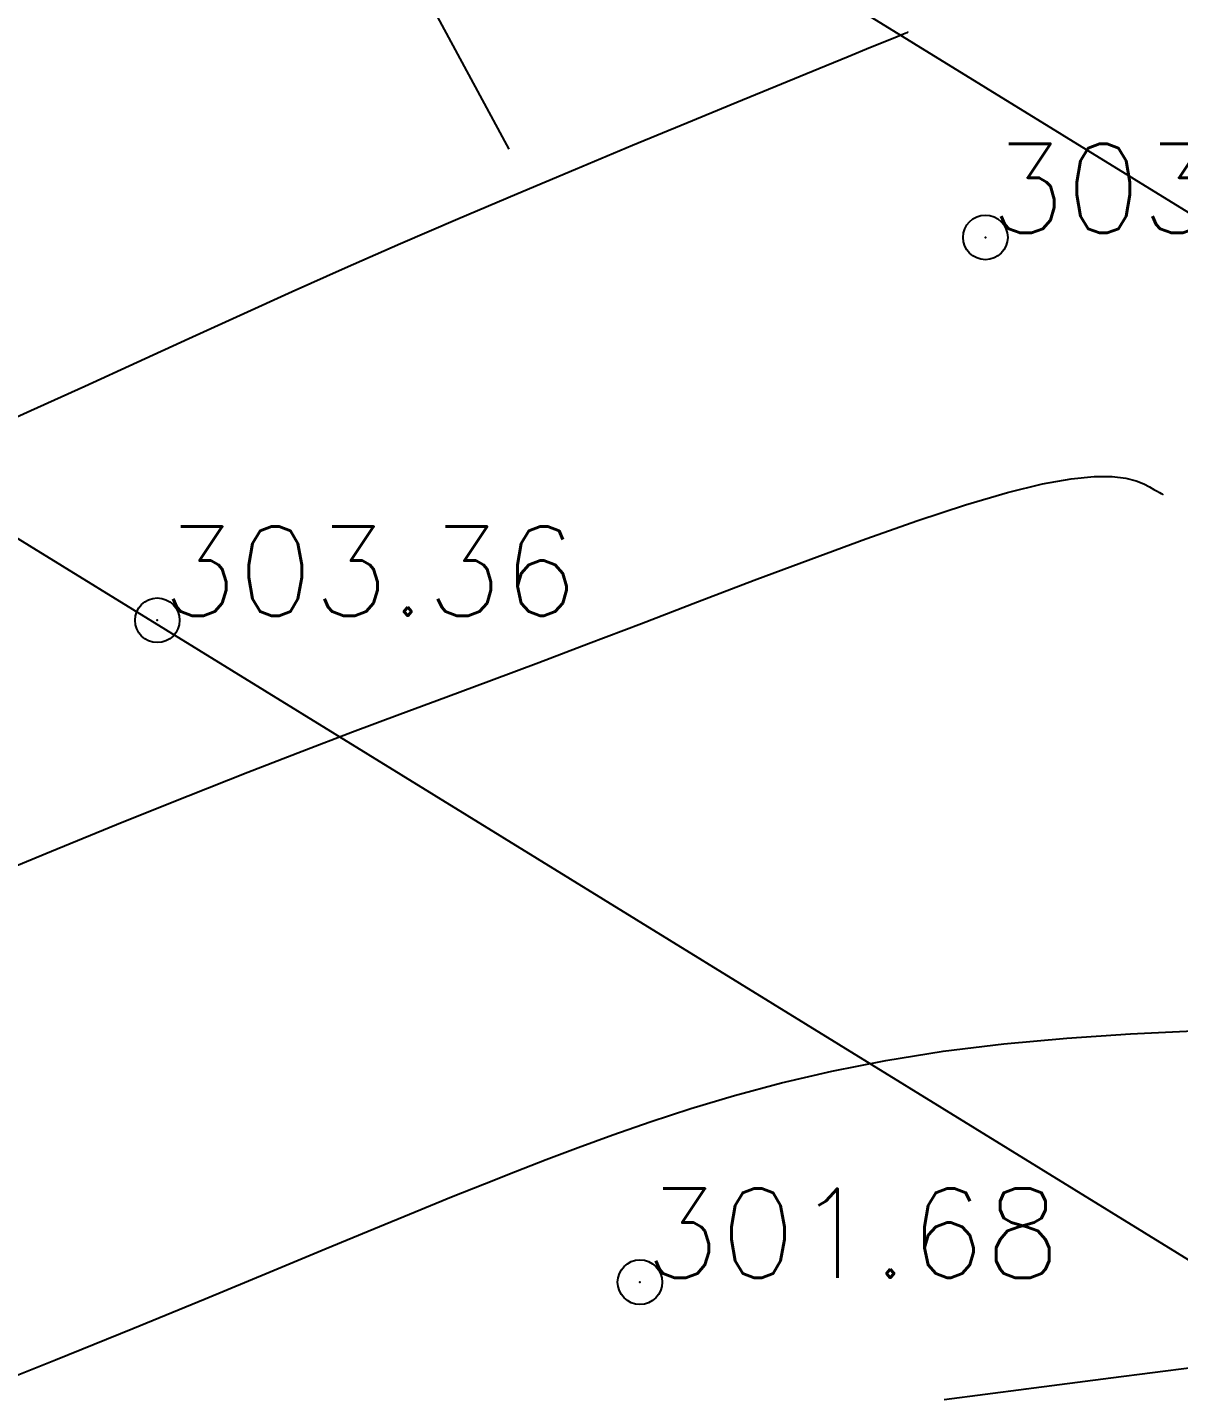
# Model space of a CAD drawing. Header units: millimetres. Extents: x 524954 to 526204, y 9523489 to 9524010.
# Drawn here: x 526085.4 to 526098.31, y 9523830.24 to 9523845.61 of the extents above; entities that cross this region are included whole.
import ezdxf

# ---------------------------------------------------------------- set-up
doc = ezdxf.new("R2010")
doc.units = ezdxf.units.MM
doc.header["$PDMODE"] = 32
doc.header["$PDSIZE"] = 0.5
for name, color, linetype in [('CN_01_00', 3, 'Continuous'), ('CN_02_00', 4, 'Continuous'), ('Route - Route de la corniche de Brazzaville - Tabulations', 7, 'Continuous'), ('Talus', 2, 'Continuous'), ('TopoAlt', 3, 'Continuous'), ('TOPOJIS', 7, 'Continuous')]:
    doc.layers.add(name, color=color, linetype=linetype)
doc.styles.add('Simplex 1.0', font='Simplex.shx', dxfattribs={"width": 0.99, "height": 1})

# ---------------------------------------------------------------- blocks, each defined once
blk = doc.blocks.new('TCPOINT M')
at = {"color": 0}
blk.add_point((0, 0), dxfattribs=at)
at = {"layer": 'TopoAlt', "style": 'Simplex 1.0', "width": 0.99}
blk.add_attdef('ALT', (0.15, 0.15), '', height=1, dxfattribs=at)

msp = doc.modelspace()

# ---------------------------------------------------------------- linework, layer by layer
at = {"layer": 'CN_01_00', "flags": 128}
for points, elevation in [([(526084.843, 9523836.032), (526085.669, 9523836.372), (526086.463, 9523836.695), (526087.203, 9523836.992), (526087.873, 9523837.257), (526088.481, 9523837.493), (526089.044, 9523837.708), (526089.575, 9523837.908), (526090.091, 9523838.1), (526090.605, 9523838.291), (526091.133, 9523838.488), (526091.691, 9523838.699), (526092.287, 9523838.926), (526092.912, 9523839.166), (526093.55, 9523839.409), (526094.185, 9523839.647), (526094.802, 9523839.873), (526095.386, 9523840.078), (526095.92, 9523840.255), (526096.39, 9523840.394), (526096.783, 9523840.49), (526097.104, 9523840.548), (526097.361, 9523840.574), (526097.563, 9523840.574), (526097.718, 9523840.556), (526097.834, 9523840.526), (526097.92, 9523840.491), (526097.984, 9523840.457), (526098.032, 9523840.429), (526098.069, 9523840.408), (526098.095, 9523840.393), (526098.113, 9523840.383), (526098.123, 9523840.377), (526098.129, 9523840.374), (526098.131, 9523840.373), (526098.131, 9523840.373)], 303), ([(526095.679, 9523830.222), (526096.601, 9523830.343), (526097.547, 9523830.464), (526098.484, 9523830.584)], 301)]:
    msp.add_lwpolyline(points, dxfattribs=dict(at, elevation=elevation))
at = {"layer": 'CN_02_00', "flags": 128}
for points, elevation in [([(526095.276, 9523845.556), (526095.274, 9523845.555), (526095.26, 9523845.549), (526095.223, 9523845.534), (526095.151, 9523845.505), (526095.032, 9523845.456), (526094.853, 9523845.383), (526094.605, 9523845.281), (526094.274, 9523845.146), (526093.854, 9523844.974), (526093.356, 9523844.769), (526092.794, 9523844.537), (526092.185, 9523844.285), (526091.544, 9523844.017), (526090.886, 9523843.74), (526090.227, 9523843.459), (526089.582, 9523843.181), (526088.964, 9523842.909), (526088.367, 9523842.643), (526087.784, 9523842.38), (526087.208, 9523842.117), (526086.63, 9523841.853), (526086.043, 9523841.584), (526085.439, 9523841.309), (526084.809, 9523841.025)], 304), ([(526084.815, 9523830.307), (526085.714, 9523830.666), (526086.581, 9523831.019), (526087.392, 9523831.352), (526088.121, 9523831.654), (526088.749, 9523831.914), (526089.285, 9523832.137), (526089.748, 9523832.327), (526090.155, 9523832.494), (526090.524, 9523832.642), (526090.872, 9523832.779), (526091.217, 9523832.912), (526091.575, 9523833.047), (526091.963, 9523833.189), (526092.384, 9523833.336), (526092.839, 9523833.485), (526093.329, 9523833.631), (526093.855, 9523833.773), (526094.42, 9523833.905), (526095.024, 9523834.024), (526095.667, 9523834.127), (526096.35, 9523834.21), (526097.056, 9523834.275), (526097.771, 9523834.323), (526098.475, 9523834.356)], 302)]:
    msp.add_lwpolyline(points, dxfattribs=dict(at, elevation=elevation))
at = {"layer": 'Route - Route de la corniche de Brazzaville - Tabulations'}
for p, q in [((526058.656, 9523868.041), (526109.734, 9523836.56)), ((526053.409, 9523859.528), (526104.487, 9523828.047))]:
    msp.add_line(p, q, dxfattribs=at)
at = {"layer": 'Talus'}
msp.add_line((526086.053, 9523853.048), (526090.797, 9523844.245), dxfattribs=at)
msp.add_line((526086.053, 9523853.048), (526090.797, 9523844.245), dxfattribs=at)

# ---------------------------------------------------------------- block references
at = {"layer": 'TOPOJIS'}
ref = msp.add_blockref('TCPOINT M', (526096.142, 9523843.254, 303.46), dxfattribs=at)
ref.add_attrib('ALT', '303.46', (526096.192, 9523843.304, 303.46), dxfattribs={"layer": 'TopoAlt', "height": 1, "style": 'Simplex 1.0', "width": 0.99})
ref = msp.add_blockref('TCPOINT M', (526086.856, 9523838.961, 303.36), dxfattribs=at)
ref.add_attrib('ALT', '303.36', (526086.906, 9523839.011, 303.36), dxfattribs={"layer": 'TopoAlt', "height": 1, "style": 'Simplex 1.0', "width": 0.99})
ref = msp.add_blockref('TCPOINT M', (526092.268, 9523831.538, 301.68), dxfattribs=at)
ref.add_attrib('ALT', '301.68', (526092.318, 9523831.588, 301.68), dxfattribs={"layer": 'TopoAlt', "height": 1, "style": 'Simplex 1.0', "width": 0.99})

doc.saveas('drawing.dxf')
